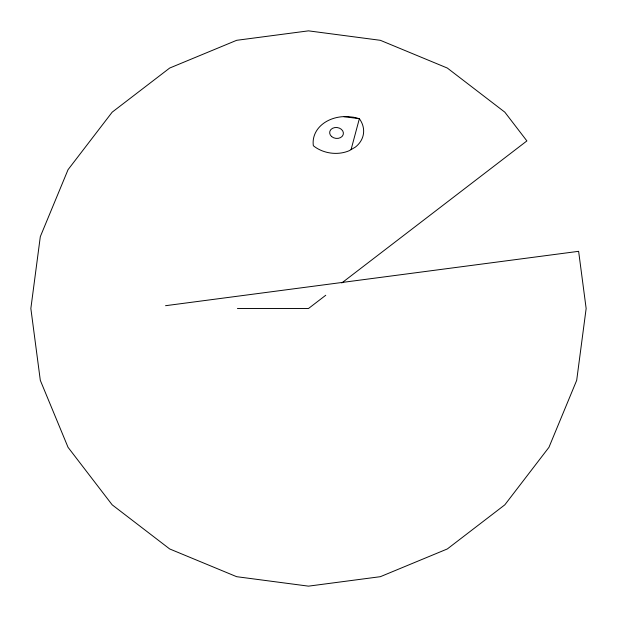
<?xml version="1.0" encoding="UTF-8"?>
<svg xmlns="http://www.w3.org/2000/svg" width="617" height="617" viewBox="0 0 617 617"><rect width="100%" height="100%" fill="white"/><g stroke="black" fill="none" stroke-linecap="round" stroke-linejoin="round"><path stroke-width="0.93" d="M351.065 149.638L359.364 118.688L353.695 117.261L347.872 116.605L342.049 116.721A34.953 27.642 7.5 0 0 313.343 145.735A29.809 23.577 7.5 0 0 349.307 150.671L355.361 147.108A29.809 23.577 7.5 0 0 359.364 118.688L344.116 116.682M325.753 295.258L308.5 308.5L237.422 308.5M341.756 282.979L526.887 140.923L504.829 112.171L447.325 68.047L380.357 40.313L308.5 30.85L236.643 40.313L169.675 68.047L112.171 112.171L68.047 169.675L40.313 236.643L30.85 308.5L40.313 380.357L68.047 447.325L112.171 504.829L169.675 548.953L236.643 576.687L308.5 586.15L380.357 576.687L447.325 548.953L504.829 504.829L548.953 447.325L576.687 380.357L586.15 308.5L578.623 251.32L165.541 305.7M331.661 136.588A6.895 5.453 7.5 0 0 343.168 134.699A6.895 5.453 7.5 0 0 334.746 127.588A6.895 5.453 7.5 0 0 331.661 136.588"/></g></svg>
